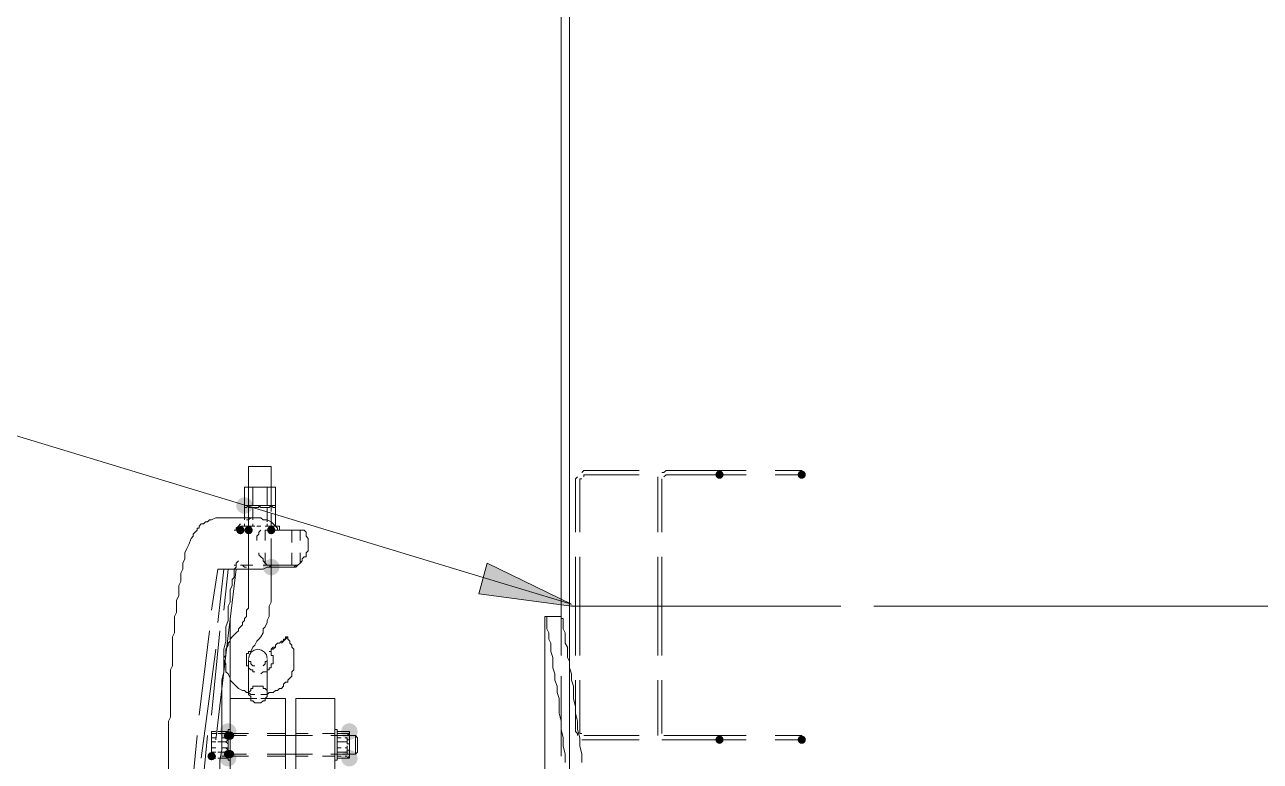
# Model space of a CAD drawing. Header units: millimetres. Extents: x 0 to 62767, y -13570 to 23963.
# Drawn here: x 2768 to 3912, y 6639 to 7322 of the extents above; entities that cross this region are included whole.
import ezdxf

# ---------------------------------------------------------------- set-up
doc = ezdxf.new("R2010")
doc.units = ezdxf.units.MM

msp = doc.modelspace()

# ---------------------------------------------------------------- hatches: boundary and pattern name
h = msp.add_hatch(color=7)
edge = h.paths.add_edge_path()
edge.add_arc((3411.429, 6904.762), 3.81, 0, 360)
h = msp.add_hatch(color=7)
edge = h.paths.add_edge_path()
edge.add_arc((3487.619, 6904.762), 3.81, 0, 360)
h = msp.add_hatch(color=7)
edge = h.paths.add_edge_path()
edge.add_arc((2971.428, 6876.19), 7.619, 0, 360)
h = msp.add_hatch(color=7)
edge = h.paths.add_edge_path()
edge.add_arc((2967.619, 6853.333), 3.81, 0, 360)
h = msp.add_hatch(color=7)
edge = h.paths.add_edge_path()
edge.add_arc((2975.238, 6853.333), 3.81, 0, 360)
h = msp.add_hatch(color=7)
edge = h.paths.add_edge_path()
edge.add_arc((2996.191, 6853.333), 3.81, 0, 360)
h = msp.add_hatch(color=7)
edge = h.paths.add_edge_path()
edge.add_arc((2996.191, 6819.048), 7.619, 0, 360)
h = msp.add_hatch(color=7)
h.dxf.hatch_style = 2
h.paths.add_polyline_path([(3188.571, 6794.286), (3278.095, 6782.857), (3196.191, 6822.857)])
h = msp.add_hatch(color=7)
edge = h.paths.add_edge_path()
edge.add_arc((2956.19, 6666.667), 7.619, 0, 360)
h = msp.add_hatch(color=7)
edge = h.paths.add_edge_path()
edge.add_arc((3068.572, 6666.667), 7.619, 0, 360)
h = msp.add_hatch(color=7)
edge = h.paths.add_edge_path()
edge.add_arc((3068.572, 6666.667), 7.619, 0, 360)
h = msp.add_hatch(color=7)
edge = h.paths.add_edge_path()
edge.add_arc((2956.19, 6662.857), 3.81, 0, 360)
h = msp.add_hatch(color=7)
edge = h.paths.add_edge_path()
edge.add_arc((2958.095, 6662.857), 3.81, 0, 360)
h = msp.add_hatch(color=7)
edge = h.paths.add_edge_path()
edge.add_arc((3411.429, 6659.048), 3.81, 0, 360)
h = msp.add_hatch(color=7)
edge = h.paths.add_edge_path()
edge.add_arc((3487.619, 6659.048), 3.81, 0, 360)
h = msp.add_hatch(color=7)
edge = h.paths.add_edge_path()
edge.add_arc((2940.952, 6643.81), 3.81, 0, 360)
h = msp.add_hatch(color=7)
edge = h.paths.add_edge_path()
edge.add_arc((2956.19, 6641.904), 7.619, 0, 360)
h = msp.add_hatch(color=7)
edge = h.paths.add_edge_path()
edge.add_arc((2956.19, 6645.714), 3.81, 0, 360)
h = msp.add_hatch(color=7)
edge = h.paths.add_edge_path()
edge.add_arc((2958.095, 6645.714), 3.81, 0, 360)
h = msp.add_hatch(color=7)
edge = h.paths.add_edge_path()
edge.add_arc((3068.572, 6641.904), 7.619, 0, 360)

# ---------------------------------------------------------------- linework, layer by layer
at = {"color": 7, "lineweight": 0}
for points in [[(3272.381, 6817.142), (3272.381, 12868.571)], [(3264.762, 6773.333), (3264.762, 9078.095)], [(3272.381, 6817.142), (3272.381, 8192.381)], [(3272.381, 7220.952), (3272.381, 7310.476)], [(3272.381, 7106.667), (3272.381, 7198.095)], [(3274.286, 6784.761), (3192.381, 6809.524), (2308.571, 7078.095)], [(3272.381, 6994.286), (3272.381, 7083.809)], [(3272.381, 6881.905), (3272.381, 6971.428)], [(2975.238, 6912.381), (2996.191, 6912.381)], [(2975.238, 6912.381), (2977.143, 6912.381), (2994.286, 6912.381), (2996.191, 6912.381)], [(2975.238, 6912.381), (2975.238, 6893.333)], [(2996.191, 6912.381), (2996.191, 6893.333)], [(3278.095, 6899.048), (3278.095, 6900.952), (3280, 6902.857)], [(3287.619, 6908.571), (3285.714, 6908.571), (3283.81, 6906.666)], [(3287.619, 6904.762), (3285.714, 6904.762), (3285.714, 6902.857)], [(3337.143, 6908.571), (3287.619, 6908.571)], [(3287.619, 6904.762), (3337.143, 6904.762)], [(3354.286, 6899.048), (3354.286, 6900.952), (3354.286, 6902.857)], [(3358.095, 6906.666), (3360, 6906.666), (3361.905, 6908.571), (3363.809, 6908.571)], [(3363.809, 6904.762), (3361.905, 6904.762), (3360, 6902.857)], [(3411.429, 6908.571), (3361.905, 6908.571)], [(3361.905, 6904.762), (3411.429, 6904.762)], [(3411.429, 6906.666), (3411.429, 6908.571)], [(3411.429, 6908.571), (3436.19, 6908.571)], [(3411.429, 6904.762), (3436.19, 6904.762)], [(3462.857, 6908.571), (3487.619, 6908.571)], [(3462.857, 6904.762), (3487.619, 6904.762)], [(3487.619, 6908.571), (3487.619, 6906.666)], [(2971.428, 6893.333), (2973.333, 6893.333), (2975.238, 6893.333)], [(2971.428, 6893.333), (2975.238, 6893.333)], [(2971.428, 6876.19), (2971.428, 6893.333)], [(2975.238, 6893.333), (2975.238, 6868.572)], [(2975.238, 6881.905), (2975.238, 6893.333)], [(2975.238, 6893.333), (2984.762, 6893.333)], [(2975.238, 6893.333), (2977.143, 6893.333), (2979.047, 6893.333)], [(2979.047, 6893.333), (2980.952, 6893.333), (2982.857, 6893.333), (2984.762, 6893.333)], [(2979.047, 6876.19), (2979.047, 6893.333)], [(2984.762, 6893.333), (2996.191, 6893.333)], [(2984.762, 6893.333), (2986.667, 6893.333), (2988.572, 6893.333), (2990.476, 6893.333), (2992.381, 6893.333)], [(2992.381, 6893.333), (2994.286, 6893.333), (2996.191, 6893.333)], [(2992.381, 6876.19), (2992.381, 6893.333)], [(2996.191, 6893.333), (2996.191, 6870.476)], [(2996.191, 6881.905), (2996.191, 6893.333)], [(2996.191, 6893.333), (2998.095, 6893.333), (3000, 6893.333)], [(3000, 6893.333), (2996.191, 6893.333)], [(3000, 6876.19), (3000, 6893.333)], [(3278.095, 6899.048), (3278.095, 6851.429)], [(3283.81, 6900.952), (3281.905, 6900.952), (3281.905, 6899.048)], [(3281.905, 6851.429), (3281.905, 6899.048)], [(3354.286, 6851.429), (3354.286, 6899.048)], [(3358.095, 6899.048), (3358.095, 6900.952)], [(3358.095, 6899.048), (3358.095, 6851.429)], [(2979.047, 6876.19), (2977.143, 6876.19), (2975.238, 6876.19), (2973.333, 6876.19), (2971.428, 6876.19)], [(2971.428, 6876.19), (2975.238, 6876.19), (2984.762, 6876.19), (2996.191, 6876.19), (3000, 6876.19)], [(2971.428, 6874.286), (2973.333, 6874.286), (2975.238, 6876.19)], [(2971.428, 6874.286), (2971.428, 6876.19)], [(2971.428, 6864.761), (2971.428, 6874.286)], [(2975.238, 6876.19), (2975.238, 6874.286), (2977.143, 6874.286), (2979.047, 6874.286), (2980.952, 6874.286), (2982.857, 6874.286), (2984.762, 6874.286), (2984.762, 6876.19)], [(2975.238, 6857.143), (2975.238, 6868.572)], [(2992.381, 6876.19), (2990.476, 6876.19), (2988.572, 6876.19), (2986.667, 6876.19), (2984.762, 6876.19), (2982.857, 6876.19), (2980.952, 6876.19), (2979.047, 6876.19)], [(2979.047, 6864.761), (2979.047, 6874.286)], [(2984.762, 6876.19), (2986.667, 6874.286), (2988.572, 6874.286), (2990.476, 6874.286), (2992.381, 6874.286), (2994.286, 6874.286), (2996.191, 6876.19), (2998.095, 6874.286), (3000, 6874.286)], [(3000, 6876.19), (2998.095, 6876.19), (2996.191, 6876.19), (2994.286, 6876.19), (2992.381, 6876.19)], [(2992.381, 6862.857), (2992.381, 6874.286)], [(2996.191, 6857.143), (2996.191, 6868.572)], [(3000, 6874.286), (3000, 6876.19)], [(3000, 6857.143), (3000, 6874.286)], [(2900.952, 6640), (2900.952, 6645.714), (2900.952, 6651.428), (2900.952, 6655.238), (2900.952, 6660.952), (2900.952, 6664.762), (2900.952, 6670.476), (2900.952, 6676.191), (2902.857, 6680), (2902.857, 6685.714), (2902.857, 6689.523), (2902.857, 6695.238), (2902.857, 6699.048), (2902.857, 6704.762), (2902.857, 6708.572), (2902.857, 6714.286), (2902.857, 6718.095), (2902.857, 6723.81), (2904.762, 6727.619), (2904.762, 6731.428), (2904.762, 6737.142), (2904.762, 6740.952), (2904.762, 6744.762), (2904.762, 6750.476), (2904.762, 6754.286), (2906.667, 6758.095), (2906.667, 6761.905), (2906.667, 6765.714), (2906.667, 6769.523), (2906.667, 6773.333), (2908.571, 6777.143), (2908.571, 6780.952), (2908.571, 6784.761), (2908.571, 6788.572), (2910.476, 6792.381), (2910.476, 6796.19), (2910.476, 6798.095), (2910.476, 6801.905), (2912.381, 6805.714), (2912.381, 6807.619), (2912.381, 6811.428), (2912.381, 6813.333), (2914.286, 6817.142), (2914.286, 6819.048), (2914.286, 6822.857), (2916.19, 6826.667), (2916.19, 6832.381), (2918.095, 6836.191), (2920, 6840), (2921.905, 6845.714), (2923.809, 6847.619), (2923.809, 6849.524), (2925.714, 6851.429), (2927.619, 6853.333), (2927.619, 6855.238), (2929.524, 6855.238), (2929.524, 6857.143), (2931.428, 6859.047), (2933.333, 6859.047), (2935.238, 6860.952), (2937.143, 6860.952), (2939.047, 6862.857), (2940.952, 6862.857), (2944.762, 6864.761), (2946.667, 6864.761), (2948.572, 6864.761)], [(2948.572, 6864.761), (2980.952, 6864.761)], [(2963.809, 6853.333), (2963.809, 6855.238), (2965.714, 6857.143), (2967.619, 6859.047)], [(2967.619, 6857.143), (2979.047, 6857.143)], [(2967.619, 6855.238), (2967.619, 6857.143)], [(2971.428, 6862.857), (2971.428, 6864.761)], [(2971.428, 6857.143), (2971.428, 6859.047)], [(2980.952, 6864.761), (2979.047, 6864.761), (2977.143, 6864.761), (2975.238, 6862.857), (2973.333, 6862.857)], [(2975.238, 6857.143), (2973.333, 6857.143)], [(2975.238, 6855.238), (2975.238, 6857.143)], [(2975.238, 6857.143), (2977.143, 6857.143), (2979.047, 6857.143)], [(2979.047, 6862.857), (2979.047, 6864.761)], [(2979.047, 6857.143), (2979.047, 6859.047)], [(2979.047, 6857.143), (2980.952, 6857.143)], [(3003.809, 6853.333), (3001.905, 6853.333), (3001.905, 6855.238), (3000, 6857.143), (2998.095, 6859.047), (2996.191, 6860.952), (2992.381, 6862.857), (2990.476, 6862.857), (2988.572, 6862.857), (2986.667, 6864.761), (2984.762, 6864.761), (2980.952, 6864.761)], [(2982.857, 6857.143), (2984.762, 6857.143)], [(2984.762, 6857.143), (2986.667, 6857.143)], [(2990.476, 6857.143), (3000, 6857.143)], [(2992.381, 6857.143), (2990.476, 6857.143)], [(2992.381, 6860.952), (2992.381, 6862.857)], [(2992.381, 6857.143), (2992.381, 6859.047)], [(2996.191, 6857.143), (2994.286, 6857.143)], [(2996.191, 6855.238), (2996.191, 6857.143)], [(3000, 6857.143), (2998.095, 6857.143), (2996.191, 6857.143)], [(3000, 6857.143), (3003.809, 6857.143), (3003.809, 6853.333)], [(3272.381, 6769.523), (3272.381, 6859.047)], [(2961.905, 6853.333), (2977.143, 6853.333)], [(2975.238, 6853.333), (2975.238, 6841.905)], [(2986.667, 6853.333), (2984.762, 6851.429), (2984.762, 6849.524), (2982.857, 6847.619), (2982.857, 6845.714), (2982.857, 6843.809)], [(2990.476, 6843.809), (2990.476, 6853.333)], [(2990.476, 6853.333), (3003.809, 6853.333)], [(2996.191, 6845.714), (2996.191, 6820.952)], [(3026.666, 6853.333), (3003.809, 6853.333)], [(3015.238, 6853.333), (3015.238, 6841.905)], [(3022.857, 6853.333), (3022.857, 6843.809)], [(3022.857, 6822.857), (3024.762, 6824.762), (3024.762, 6826.667), (3026.666, 6828.571), (3028.572, 6828.571), (3028.572, 6830.476), (3028.572, 6832.381), (3030.476, 6834.286), (3030.476, 6838.095), (3030.476, 6840), (3030.476, 6841.905), (3030.476, 6843.809), (3030.476, 6845.714), (3028.572, 6847.619), (3028.572, 6849.524), (3028.572, 6851.429), (3026.666, 6853.333)], [(2975.238, 6841.905), (2975.238, 6817.142)], [(2948.572, 6640), (2950.476, 6649.524), (2950.476, 6657.143), (2950.476, 6666.667), (2950.476, 6674.285), (2950.476, 6681.905), (2950.476, 6689.523), (2950.476, 6699.048), (2950.476, 6706.667), (2950.476, 6714.286), (2952.381, 6721.904), (2952.381, 6729.524), (2952.381, 6737.142), (2952.381, 6742.857), (2954.286, 6750.476), (2954.286, 6758.095), (2954.286, 6763.809), (2956.19, 6769.523), (2956.19, 6777.143), (2956.19, 6782.857), (2958.095, 6786.667), (2958.095, 6792.381), (2958.095, 6798.095), (2960, 6801.905), (2960, 6805.714), (2960, 6807.619), (2961.905, 6809.524), (2961.905, 6811.428), (2961.905, 6813.333), (2961.905, 6815.238), (2961.905, 6817.142), (2963.809, 6819.048), (2963.809, 6820.952), (2963.809, 6822.857), (2965.714, 6824.762)], [(2961.905, 6820.952), (2963.809, 6820.952), (2963.809, 6822.857), (2965.714, 6824.762)], [(2975.238, 6832.381), (2975.238, 6820.952)], [(2984.762, 6832.381), (2984.762, 6830.476), (2986.667, 6828.571), (2988.572, 6826.667), (2988.572, 6824.762), (2990.476, 6822.857)], [(2990.476, 6822.857), (2990.476, 6832.381)], [(2992.381, 6820.952), (2990.476, 6822.857)], [(3015.238, 6832.381), (3015.238, 6820.952)], [(3022.857, 6822.857), (3020.952, 6820.952), (3019.047, 6819.048), (3017.143, 6819.048)], [(3022.857, 6832.381), (3022.857, 6822.857)], [(3196.191, 6822.857), (3188.571, 6794.286)], [(3274.286, 6784.761), (3196.191, 6822.857)], [(3278.095, 6828.571), (3278.095, 6737.142)], [(3281.905, 6737.142), (3281.905, 6828.571)], [(3354.286, 6737.142), (3354.286, 6828.571)], [(3358.095, 6828.571), (3358.095, 6737.142)], [(2940.952, 6779.048), (2946.667, 6817.142)], [(2946.667, 6817.142), (2948.572, 6817.142)], [(2950.476, 6817.142), (2948.572, 6817.142), (2946.667, 6817.142)], [(2952.381, 6817.142), (2946.667, 6767.619)], [(2948.572, 6817.142), (2954.286, 6817.142)], [(2956.19, 6817.142), (2954.286, 6817.142), (2952.381, 6817.142), (2948.572, 6817.142)], [(2950.476, 6817.142), (2952.381, 6817.142)], [(2950.476, 6817.142), (2954.286, 6817.142)], [(2952.381, 6817.142), (2956.19, 6817.142)], [(2956.19, 6817.142), (2954.286, 6817.142), (2952.381, 6817.142)], [(2956.19, 6817.142), (2952.381, 6779.048)], [(2952.381, 6721.904), (2963.809, 6817.142), (2961.905, 6817.142)], [(2958.095, 6817.142), (2956.19, 6817.142)], [(2956.19, 6817.142), (2958.095, 6817.142)], [(2958.095, 6817.142), (2963.809, 6817.142)], [(2961.905, 6817.142), (2960, 6817.142)], [(2963.809, 6817.142), (2960, 6817.142)], [(2963.809, 6817.142), (2982.857, 6817.142)], [(2967.619, 6820.952), (2969.524, 6820.952), (2971.428, 6819.048), (2973.333, 6819.048)], [(2967.619, 6820.952), (2979.047, 6820.952)], [(2975.238, 6817.142), (2975.238, 6790.476)], [(2977.143, 6817.142), (2980.952, 6817.142), (2982.857, 6817.142)], [(2982.857, 6817.142), (2984.762, 6817.142), (2986.667, 6817.142), (2988.572, 6817.142), (2992.381, 6819.048), (2994.286, 6819.048), (2996.191, 6820.952), (2998.095, 6820.952)], [(2988.572, 6820.952), (2998.095, 6820.952)], [(2994.286, 6820.952), (2992.381, 6820.952), (2990.476, 6820.952)], [(2996.191, 6819.048), (2994.286, 6819.048)], [(2998.095, 6819.048), (2994.286, 6819.048)], [(2996.191, 6820.952), (2996.191, 6790.476)], [(2996.191, 6819.048), (3015.238, 6819.048), (3017.143, 6819.048)], [(2998.095, 6820.952), (3020.952, 6820.952)], [(3020.952, 6820.952), (3019.047, 6820.952), (3017.143, 6819.048), (3015.238, 6819.048)], [(2975.238, 6790.476), (2975.238, 6786.667), (2975.238, 6784.761), (2975.238, 6782.857), (2975.238, 6780.952), (2973.333, 6779.048), (2973.333, 6775.238), (2973.333, 6773.333), (2971.428, 6771.429), (2971.428, 6769.523), (2969.524, 6767.619), (2969.524, 6765.714), (2967.619, 6763.809), (2965.714, 6761.905), (2965.714, 6760), (2963.809, 6758.095), (2961.905, 6756.191)], [(2996.191, 6790.476), (2996.191, 6786.667), (2994.286, 6782.857), (2994.286, 6780.952), (2994.286, 6777.143), (2994.286, 6773.333), (2992.381, 6769.523), (2992.381, 6767.619), (2990.476, 6763.809), (2988.572, 6761.905), (2988.572, 6758.095), (2986.667, 6754.286), (2984.762, 6752.381), (2982.857, 6750.476), (2980.952, 6746.667), (2979.047, 6744.762), (2977.143, 6740.952)], [(3188.571, 6794.286), (3274.286, 6782.857)], [(3274.286, 6782.857), (3350.476, 6782.857), (3449.524, 6782.857), (3523.809, 6782.857)], [(3554.286, 6782.857), (6268.571, 6782.857)], [(2958.095, 6504.762), (2958.095, 6771.429)], [(3249.524, 6773.333), (3251.429, 6773.333), (3251.429, 6771.429), (3251.429, 6769.523), (3251.429, 6767.619), (3251.429, 6765.714), (3251.429, 6763.809), (3251.429, 6761.905), (3253.333, 6758.095), (3253.333, 6756.191), (3253.333, 6752.381), (3255.238, 6748.571), (3255.238, 6744.762), (3255.238, 6740.952), (3257.143, 6735.238), (3257.143, 6731.428), (3257.143, 6725.714), (3259.048, 6720), (3259.048, 6714.286), (3260.952, 6708.572), (3260.952, 6702.857), (3262.857, 6697.143), (3262.857, 6689.523), (3262.857, 6683.809), (3264.762, 6676.191), (3264.762, 6668.571), (3266.667, 6660.952), (3266.667, 6653.333), (3268.571, 6645.714), (3268.571, 6638.095)], [(3249.524, 6773.333), (3264.762, 6773.333)], [(3249.524, 6588.571), (3249.524, 6773.333)], [(3264.762, 6737.142), (3264.762, 6773.333)], [(3264.762, 6737.142), (3264.762, 6773.333)], [(3283.81, 6638.095), (3283.81, 6645.714), (3281.905, 6653.333), (3281.905, 6660.952), (3280, 6668.571), (3280, 6676.191), (3278.095, 6683.809), (3278.095, 6689.523), (3276.191, 6697.143), (3276.191, 6702.857), (3276.191, 6708.572), (3274.286, 6714.286), (3274.286, 6720), (3272.381, 6725.714), (3272.381, 6731.428), (3270.476, 6735.238), (3270.476, 6740.952), (3270.476, 6744.762), (3268.571, 6748.571), (3268.571, 6752.381), (3268.571, 6756.191), (3268.571, 6758.095), (3266.667, 6761.905), (3266.667, 6763.809), (3266.667, 6765.714), (3266.667, 6767.619), (3266.667, 6769.523), (3266.667, 6771.429), (3264.762, 6771.429), (3264.762, 6773.333)], [(3272.381, 6285.714), (3272.381, 6769.523)], [(3272.381, 6285.714), (3272.381, 6769.523)], [(2929.524, 6681.905), (2939.047, 6760)], [(2948.572, 6760), (2940.952, 6681.905)], [(2961.905, 6756.191), (2960, 6754.286), (2958.095, 6752.381), (2958.095, 6750.476), (2956.19, 6748.571), (2956.19, 6746.667), (2954.286, 6742.857), (2954.286, 6740.952), (2954.286, 6739.048)], [(2992.381, 6700.952), (2994.286, 6702.857), (2996.191, 6702.857), (2998.095, 6702.857), (3000, 6704.762), (3001.905, 6704.762), (3003.809, 6706.667), (3005.714, 6706.667), (3007.619, 6708.572), (3007.619, 6710.476), (3009.524, 6712.381), (3011.428, 6712.381), (3011.428, 6714.286), (3013.333, 6716.19), (3015.238, 6718.095), (3015.238, 6720), (3015.238, 6721.904), (3017.143, 6723.81), (3017.143, 6725.714), (3017.143, 6727.619), (3017.143, 6729.524), (3017.143, 6733.333), (3017.143, 6735.238), (3017.143, 6737.142), (3017.143, 6739.048), (3017.143, 6740.952), (3017.143, 6742.857), (3015.238, 6744.762), (3015.238, 6746.667), (3013.333, 6748.571), (3013.333, 6750.476), (3011.428, 6752.381), (3011.428, 6754.286)], [(2994.286, 6740.952), (2996.191, 6740.952), (2996.191, 6742.857), (2998.095, 6744.762), (3000, 6744.762), (3000, 6746.667), (3001.905, 6748.571), (3003.809, 6748.571), (3005.714, 6750.476), (3007.619, 6750.476), (3007.619, 6752.381), (3009.524, 6752.381), (3009.524, 6754.286), (3011.428, 6754.286)], [(3005.714, 6748.571), (3007.619, 6750.476), (3009.524, 6752.381), (3011.428, 6754.286)], [(2944.762, 6742.857), (2931.428, 6641.904)], [(2992.381, 6734.286), (2991.707, 6737.622), (2989.87, 6740.347), (2987.146, 6742.184), (2983.809, 6742.857), (2980.473, 6742.184), (2977.749, 6740.347), (2975.912, 6737.622), (2975.238, 6734.286)], [(2994.286, 6740.952), (2996.191, 6740.952), (2996.191, 6742.857), (2998.095, 6742.857), (3000, 6744.762)], [(3272.381, 6655.238), (3272.381, 6746.667)], [(2954.286, 6739.048), (2954.286, 6737.142), (2952.381, 6735.238)], [(2952.381, 6735.238), (2952.381, 6733.333), (2954.286, 6729.524), (2954.286, 6727.619), (2954.286, 6723.81), (2954.286, 6721.904), (2956.19, 6720), (2958.095, 6716.19), (2958.095, 6714.286), (2960, 6712.381), (2961.905, 6710.476), (2963.809, 6708.572), (2965.714, 6706.667), (2969.524, 6704.762), (2971.428, 6704.762), (2973.333, 6702.857), (2975.238, 6702.857)], [(2977.143, 6740.952), (2975.238, 6740.952), (2975.238, 6739.048), (2973.333, 6739.048), (2973.333, 6737.142), (2973.333, 6735.238), (2973.333, 6733.333), (2973.333, 6731.428), (2973.333, 6729.524), (2973.333, 6727.619), (2975.238, 6727.619), (2975.238, 6725.714)], [(2980.952, 6727.619), (2979.047, 6727.619), (2977.143, 6729.524), (2977.143, 6731.428), (2975.238, 6731.428), (2975.238, 6733.333)], [(2975.238, 6716.19), (2975.238, 6733.333)], [(2992.381, 6733.333), (2992.381, 6731.428), (2990.476, 6731.428), (2990.476, 6729.524), (2988.572, 6727.619)], [(2992.381, 6721.904), (2992.381, 6723.81), (2994.286, 6723.81), (2994.286, 6725.714), (2996.191, 6725.714), (2996.191, 6727.619), (2996.191, 6729.524), (2998.095, 6729.524), (2998.095, 6731.428), (2998.095, 6733.333), (2998.095, 6735.238), (2998.095, 6737.142), (2996.191, 6737.142), (2996.191, 6739.048), (2996.191, 6740.952), (2994.286, 6740.952)], [(2992.381, 6716.19), (2992.381, 6733.333)], [(2944.762, 6659.048), (2952.381, 6721.904)], [(2975.238, 6725.714), (2977.143, 6723.81), (2979.047, 6723.81), (2979.047, 6721.904), (2980.952, 6721.904)], [(2986.667, 6720), (2988.572, 6721.904), (2990.476, 6721.904), (2992.381, 6721.904)], [(2975.238, 6700.952), (2975.238, 6702.857), (2975.238, 6716.19)], [(2992.381, 6702.857), (2992.381, 6716.19)], [(3264.762, 6643.81), (3264.762, 6718.095)], [(3264.762, 6643.81), (3264.762, 6718.095)], [(3278.095, 6714.286), (3278.095, 6668.571)], [(3281.905, 6668.571), (3281.905, 6714.286)], [(3354.286, 6668.571), (3354.286, 6714.286)], [(3358.095, 6714.286), (3358.095, 6668.571)], [(2958.095, 6382.857), (2958.095, 6697.143)], [(2958.095, 6697.143), (2977.143, 6697.143)], [(2975.238, 6702.857), (2977.143, 6700.952), (2979.047, 6700.952), (2980.952, 6700.952)], [(2977.143, 6697.143), (2982.857, 6697.143)], [(2986.667, 6700.952), (2988.572, 6700.952), (2990.476, 6700.952), (2992.381, 6700.952)], [(2986.667, 6697.143), (2990.476, 6697.143)], [(2990.476, 6697.143), (3009.524, 6697.143)], [(2992.381, 6700.952), (2992.381, 6702.857)], [(3009.524, 6373.334), (3009.524, 6697.143)], [(3019.047, 6373.334), (3019.047, 6697.143)], [(3019.047, 6697.143), (3055.238, 6697.143)], [(3055.238, 5870.476), (3055.238, 6697.143)], [(2923.809, 6624.762), (2927.619, 6662.857)], [(2937.143, 6662.857), (2933.333, 6624.762)], [(2940.952, 6666.667), (2940.952, 6664.762)], [(2940.952, 6664.762), (2940.952, 6666.667)], [(2944.762, 6666.667), (2940.952, 6666.667)], [(2940.952, 6664.762), (2940.952, 6662.857)], [(2944.762, 6664.762), (2940.952, 6664.762)], [(2940.952, 6660.952), (2940.952, 6662.857)], [(2940.952, 6660.952), (2940.952, 6662.857)], [(2950.476, 6666.667), (2946.667, 6666.667)], [(2950.476, 6664.762), (2946.667, 6664.762)], [(2954.286, 6666.667), (2950.476, 6666.667)], [(2954.286, 6664.762), (2950.476, 6664.762)], [(2954.286, 6666.667), (2956.19, 6666.667)], [(2954.286, 6666.667), (2956.19, 6666.667), (2956.19, 6664.762), (2954.286, 6664.762), (2956.19, 6664.762), (2956.19, 6662.857), (2956.19, 6660.952)], [(2956.19, 6640), (2956.19, 6668.571)], [(2956.19, 6668.571), (2958.095, 6668.571)], [(2956.19, 6664.762), (2956.19, 6662.857)], [(2956.19, 6662.857), (2973.333, 6662.857)], [(2958.095, 6664.762), (2975.238, 6664.762)], [(2992.381, 6664.762), (3009.524, 6664.762)], [(2992.381, 6662.857), (3009.524, 6662.857)], [(3009.524, 6662.857), (3019.047, 6662.857)], [(3019.047, 6664.762), (3030.476, 6664.762)], [(3019.047, 6662.857), (3034.286, 6662.857)], [(3043.81, 6664.762), (3055.238, 6664.762)], [(3051.428, 6662.857), (3068.572, 6662.857)], [(3055.238, 6668.571), (3057.143, 6668.571)], [(3055.238, 6662.857), (3057.143, 6662.857)], [(3057.143, 6640), (3057.143, 6668.571)], [(3057.143, 6666.667), (3066.666, 6666.667)], [(3057.143, 6664.762), (3066.666, 6664.762)], [(3057.143, 6662.857), (3060.952, 6662.857)], [(3064.762, 6662.857), (3068.572, 6662.857)], [(3066.666, 6666.667), (3068.572, 6666.667)], [(3068.572, 6666.667), (3068.572, 6664.762), (3066.666, 6664.762)], [(3066.666, 6664.762), (3068.572, 6662.857), (3068.572, 6660.952)], [(3068.572, 6660.952), (3068.572, 6666.667)], [(3068.572, 6664.762), (3068.572, 6662.857)], [(3068.572, 6662.857), (3074.286, 6662.857)], [(3074.286, 6645.714), (3074.286, 6662.857)], [(3076.191, 6660.952), (3074.286, 6662.857)], [(3278.095, 6668.571), (3278.095, 6666.667), (3280, 6664.762), (3280, 6662.857)], [(3283.81, 6664.762), (3281.905, 6664.762), (3281.905, 6666.667), (3281.905, 6668.571)], [(3287.619, 6662.857), (3285.714, 6662.857)], [(3337.143, 6662.857), (3287.619, 6662.857)], [(3354.286, 6662.857), (3354.286, 6664.762), (3354.286, 6666.667), (3354.286, 6668.571)], [(3358.095, 6668.571), (3358.095, 6666.667), (3358.095, 6664.762)], [(3363.809, 6662.857), (3361.905, 6662.857), (3360, 6662.857)], [(3411.429, 6662.857), (3361.905, 6662.857)], [(3411.429, 6660.952), (3411.429, 6662.857)], [(3411.429, 6662.857), (3436.19, 6662.857)], [(3462.857, 6662.857), (3487.619, 6662.857)], [(3487.619, 6662.857), (3487.619, 6660.952)], [(2940.952, 6660.952), (2940.952, 6659.048)], [(2940.952, 6660.952), (2940.952, 6659.048), (2940.952, 6657.143), (2940.952, 6655.238)], [(2940.952, 6659.048), (2940.952, 6660.952)], [(2944.762, 6660.952), (2940.952, 6660.952)], [(2940.952, 6655.238), (2940.952, 6657.143)], [(2944.762, 6657.143), (2940.952, 6657.143)], [(2940.952, 6651.428), (2940.952, 6655.238)], [(2940.952, 6653.333), (2940.952, 6651.428)], [(2940.952, 6651.428), (2940.952, 6653.333)], [(2940.952, 6651.428), (2940.952, 6649.524)], [(2940.952, 6649.524), (2940.952, 6651.428)], [(2944.762, 6651.428), (2940.952, 6651.428)], [(2950.476, 6657.143), (2946.667, 6657.143)], [(2954.286, 6660.952), (2950.476, 6660.952)], [(2954.286, 6657.143), (2950.476, 6657.143)], [(2954.286, 6651.428), (2950.476, 6651.428)], [(2954.286, 6660.952), (2956.19, 6659.048)], [(2954.286, 6660.952), (2956.19, 6660.952)], [(2956.19, 6660.952), (2956.19, 6659.048), (2954.286, 6657.143), (2956.19, 6655.238), (2956.19, 6653.333), (2956.19, 6651.428)], [(2954.286, 6651.428), (2956.19, 6651.428), (2956.19, 6653.333)], [(2954.286, 6651.428), (2956.19, 6649.524)], [(2956.19, 6651.428), (2956.19, 6649.524), (2954.286, 6647.619), (2956.19, 6647.619), (2956.19, 6645.714), (2956.19, 6643.81), (2956.19, 6641.904), (2954.286, 6641.904)], [(2956.19, 6655.238), (2956.19, 6657.143)], [(3057.143, 6660.952), (3060.952, 6660.952)], [(3057.143, 6657.143), (3066.666, 6657.143)], [(3057.143, 6651.428), (3060.952, 6651.428)], [(3064.762, 6660.952), (3066.666, 6660.952)], [(3064.762, 6651.428), (3066.666, 6651.428)], [(3066.666, 6660.952), (3066.666, 6659.048)], [(3068.572, 6660.952), (3068.572, 6659.048), (3066.666, 6659.048), (3066.666, 6657.143), (3066.666, 6655.238), (3068.572, 6655.238), (3068.572, 6653.333), (3068.572, 6651.428)], [(3066.666, 6653.333), (3066.666, 6651.428), (3066.666, 6649.524)], [(3068.572, 6651.428), (3068.572, 6649.524), (3066.666, 6649.524), (3066.666, 6647.619), (3066.666, 6645.714), (3068.572, 6645.714), (3068.572, 6643.81)], [(3068.572, 6651.428), (3068.572, 6660.952)], [(3068.572, 6655.238), (3068.572, 6657.143)], [(3068.572, 6643.81), (3068.572, 6651.428)], [(3076.191, 6647.619), (3076.191, 6660.952)], [(3287.619, 6659.048), (3285.714, 6659.048), (3283.81, 6659.048)], [(3287.619, 6659.048), (3337.143, 6659.048)], [(3363.809, 6659.048), (3361.905, 6659.048), (3360, 6659.048), (3358.095, 6659.048)], [(3361.905, 6659.048), (3411.429, 6659.048)], [(3411.429, 6659.048), (3436.19, 6659.048)], [(3462.857, 6659.048), (3487.619, 6659.048)], [(2900.952, 6382.857), (2900.952, 6640)], [(2940.952, 6643.81), (2940.952, 6645.714), (2940.952, 6647.619), (2940.952, 6649.524)], [(2940.952, 6647.619), (2940.952, 6645.714)], [(2940.952, 6643.81), (2940.952, 6647.619)], [(2944.762, 6647.619), (2940.952, 6647.619)], [(2940.952, 6641.904), (2940.952, 6643.81)], [(2944.762, 6643.81), (2940.952, 6643.81)], [(2944.762, 6641.904), (2940.952, 6641.904)], [(2948.572, 6647.619), (2946.667, 6647.619)], [(2948.572, 6641.904), (2946.667, 6641.904)], [(2954.286, 6647.619), (2948.572, 6647.619)], [(2954.286, 6641.904), (2948.572, 6641.904)], [(2948.572, 6382.857), (2948.572, 6640)], [(2954.286, 6643.81), (2950.476, 6643.81)], [(2956.19, 6643.81), (2954.286, 6643.81)], [(2954.286, 6643.81), (2956.19, 6643.81)], [(2954.286, 6641.904), (2956.19, 6641.904)], [(2956.19, 6647.619), (2956.19, 6645.714)], [(2956.19, 6645.714), (2973.333, 6645.714)], [(2956.19, 6640), (2958.095, 6640)], [(2958.095, 6643.81), (2975.238, 6643.81)], [(2992.381, 6645.714), (3009.524, 6645.714)], [(2992.381, 6643.81), (3009.524, 6643.81)], [(3009.524, 6645.714), (3019.047, 6645.714)], [(3019.047, 6645.714), (3034.286, 6645.714)], [(3019.047, 6643.81), (3030.476, 6643.81)], [(3043.81, 6643.81), (3055.238, 6643.81)], [(3051.428, 6645.714), (3068.572, 6645.714)], [(3055.238, 6645.714), (3057.143, 6645.714)], [(3055.238, 6640), (3057.143, 6640)], [(3057.143, 6647.619), (3066.666, 6647.619)], [(3057.143, 6645.714), (3060.952, 6645.714)], [(3057.143, 6643.81), (3060.952, 6643.81)], [(3057.143, 6641.904), (3066.666, 6641.904)], [(3064.762, 6645.714), (3068.572, 6645.714)], [(3064.762, 6643.81), (3066.666, 6643.81)], [(3068.572, 6643.81), (3066.666, 6641.904), (3068.572, 6641.904)], [(3068.572, 6647.619), (3068.572, 6645.714)], [(3068.572, 6645.714), (3074.286, 6645.714)], [(3068.572, 6641.904), (3068.572, 6643.81)], [(3076.191, 6647.619), (3074.286, 6645.714)]]:
    msp.add_lwpolyline(points, dxfattribs=at)
msp.add_lwpolyline([(2984.762, 6693.333), (2986.667, 6693.333), (2988.572, 6695.238), (2990.476, 6695.238), (2990.476, 6697.143), (2992.381, 6699.048), (2992.381, 6700.952), (2992.381, 6702.857), (2992.381, 6704.762), (2990.476, 6706.667), (2988.572, 6706.667), (2988.572, 6708.572), (2986.667, 6708.572), (2984.762, 6708.572), (2982.857, 6708.572), (2980.952, 6708.572), (2979.047, 6708.572), (2979.047, 6706.667), (2977.143, 6706.667), (2977.143, 6704.762), (2975.238, 6702.857), (2975.238, 6700.952), (2977.143, 6699.048), (2977.143, 6697.143), (2977.143, 6695.238), (2979.047, 6695.238), (2980.952, 6693.333), (2982.857, 6693.333)], close=True, dxfattribs=at)

doc.saveas('drawing.dxf')
